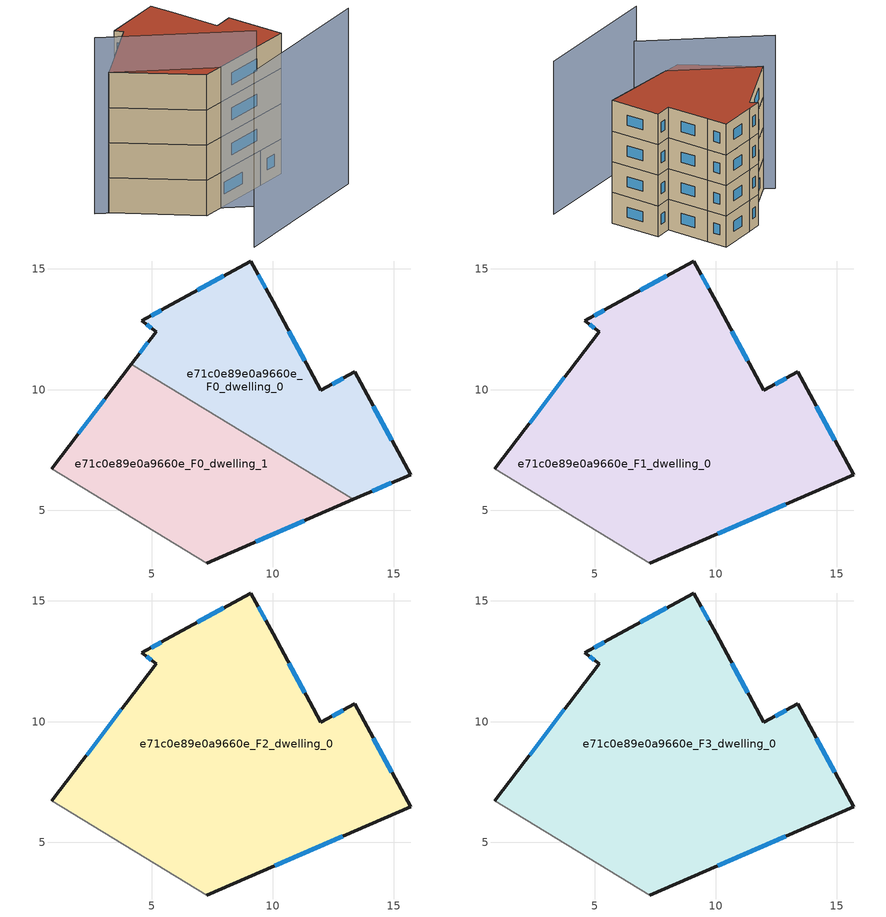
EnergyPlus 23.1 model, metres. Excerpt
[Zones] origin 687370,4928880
e71c0e89e0a9660e_F0_dwelling_0
 floor ground (EU_floor_Construction): 13.39,10.74 15.7,6.49 13.33,5.46 4.14,11.05 5.17,12.41 4.58,12.84 5.77,13.51 9.08,15.33 10.01,13.63 11.99,9.97 z0
 wall outside (EU_wall_Construction): 13.33,5.46 15.7,6.49 13.39,10.74 11.99,9.97 10.01,13.63 9.08,15.33 5.77,13.51 4.58,12.84 5.17,12.41 4.14,11.05 z0:3
 wall to e71c0e89e0a9660e_F0_dwelling_1 (EU_wall_Construction): 4.14,11.05 13.33,5.46 z0:3
 window (EU_Window_Construction): 9.7,14.2 9.39,14.76 / 11.33,11.19 10.67,12.42 / 12.92,10.48 12.46,10.23 / 14.93,7.9 14.16,9.32 / 14.12,5.8 14.91,6.14 / 4.83,11.95 4.48,11.5 / 4.78,12.7 4.97,12.55 / 5.37,13.29 4.98,13.07 / 7.98,14.72 6.87,14.12 z1:2
e71c0e89e0a9660e_F0_dwelling_1
 floor ground (EU_floor_Construction): 13.33,5.46 7.27,2.83 0.86,6.73 4.14,11.05 z0
 wall outside (EU_wall_Construction): 7.27,2.83 13.33,5.46 / 4.14,11.05 0.86,6.73 z0:3
 wall adiabatic (EU_wall_Construction): 0.86,6.73 7.27,2.83 z0:3
 window (EU_Window_Construction): 9.29,3.7 11.31,4.58 / 3.05,9.61 1.95,8.17 z1:2
e71c0e89e0a9660e_F1_dwelling_0
 floor to e71c0e89e0a9660e_F0_dwelling_0 (EU_floor_Construction): 13.39,10.74 15.7,6.49 13.33,5.46 4.14,11.05 5.17,12.41 4.58,12.84 5.77,13.51 9.08,15.33 10.01,13.63 11.99,9.97 z3
 floor to e71c0e89e0a9660e_F0_dwelling_1 (EU_floor_Construction): 13.33,5.46 7.27,2.83 0.86,6.73 4.14,11.05 z3
 wall outside (EU_wall_Construction): 7.27,2.83 15.7,6.49 13.39,10.74 11.99,9.97 10.01,13.63 9.08,15.33 5.77,13.51 4.58,12.84 5.17,12.41 0.86,6.73 z3:6
 wall adiabatic (EU_wall_Construction): 0.86,6.73 7.27,2.83 z3:6
 window (EU_Window_Construction): 9.7,14.2 9.39,14.76 / 11.33,11.19 10.67,12.42 / 12.92,10.48 12.46,10.23 / 14.93,7.9 14.16,9.32 / 10.08,4.05 12.89,5.27 / 3.73,10.51 2.3,8.62 / 4.78,12.7 4.97,12.55 / 5.37,13.29 4.98,13.07 / 7.98,14.72 6.87,14.12 z4:5
e71c0e89e0a9660e_F2_dwelling_0
 floor to e71c0e89e0a9660e_F1_dwelling_0 (EU_floor_Construction): 13.39,10.74 15.7,6.49 7.27,2.83 0.86,6.73 5.17,12.41 4.58,12.84 5.77,13.51 9.08,15.33 10.01,13.63 11.99,9.97 z6
 wall outside (EU_wall_Construction): 7.27,2.83 15.7,6.49 13.39,10.74 11.99,9.97 10.01,13.63 9.08,15.33 5.77,13.51 4.58,12.84 5.17,12.41 0.86,6.73 z6:9
 wall adiabatic (EU_wall_Construction): 0.86,6.73 7.27,2.83 z6:9
 window (EU_Window_Construction): 9.7,14.2 9.39,14.76 / 11.33,11.19 10.67,12.42 / 12.92,10.48 12.46,10.23 / 14.93,7.9 14.16,9.32 / 10.08,4.05 12.89,5.27 / 3.73,10.51 2.3,8.62 / 4.78,12.7 4.97,12.55 / 5.37,13.29 4.98,13.07 / 7.98,14.72 6.87,14.12 z7:8
e71c0e89e0a9660e_F3_dwelling_0
 floor to e71c0e89e0a9660e_F2_dwelling_0 (EU_floor_Construction): 13.39,10.74 15.7,6.49 7.27,2.83 0.86,6.73 5.17,12.41 4.58,12.84 5.77,13.51 9.08,15.33 10.01,13.63 11.99,9.97 z9
 wall outside (EU_wall_Construction): 7.27,2.83 15.7,6.49 13.39,10.74 11.99,9.97 10.01,13.63 9.08,15.33 5.77,13.51 4.58,12.84 5.17,12.41 0.86,6.73 z9:12
 wall adiabatic (EU_wall_Construction): 0.86,6.73 7.27,2.83 z9:12
 window (EU_Window_Construction): 9.7,14.2 9.39,14.76 / 11.33,11.19 10.67,12.42 / 12.92,10.48 12.46,10.23 / 14.93,7.9 14.16,9.32 / 10.08,4.05 12.89,5.27 / 3.73,10.51 2.3,8.62 / 4.78,12.7 4.97,12.55 / 5.37,13.29 4.98,13.07 / 7.98,14.72 6.87,14.12 z10:11
 roof outside (EU_roof_Construction): 15.7,6.49 13.39,10.74 11.99,9.97 10.01,13.63 9.08,15.33 5.77,13.51 4.58,12.84 5.17,12.41 0.86,6.73 7.27,2.83 z12
shading: 7.95,-3.67 19.42,2.58 / -0.14,7.13 11.38,2.44 z0:15
[Building]
EU S2 Campaign: North Axis=0; Terrain=City; Solar Distribution=FullExterior
[Site:Location]
Bologna: Latitude=44.5; Longitude=11.25; Time Zone=1; Elevation=37
[SizingPeriod:WeatherFileDays]
AnnualSizingPeriod: Begin Month=1; Begin Day of Month=1; End Month=12; End Day of Month=31; Day of Week for Start Day=Monday; Use Weather File Daylight Saving Period=No; Use Weather File Rain and Snow Indicators=No
[MATERIAL]
EU_InternalMass_Material: Roughness=MediumRough; Thickness=0.1; Conductivity=1; Density=1800; Specific Heat=900; Thermal Absorptance=0.9; Solar Absorptance=0.7; Visible Absorptance=0.7
[MATERIAL:NOMASS] Roughness=MediumRough; Thermal Absorptance=0.9; Solar Absorptance=0.7; Visible Absorptance=0.7
Name | Thermal Resistance
EU_wall_NoMass | 0.937881
EU_roof_NoMass | 0.548572
EU_floor_NoMass | 0.71348
[WINDOWMATERIAL:SIMPLEGLAZINGSYSTEM]
EU_Window_SimpleGlazing: UFactor=4.25633; Solar Heat Gain Coefficient=0.85; Visible Transmittance=0.85
[CONSTRUCTION]
EU_wall_Construction: EU_wall_NoMass
EU_roof_Construction: EU_roof_NoMass
EU_floor_Construction: EU_floor_NoMass
EU_InternalMass_Construction: EU_InternalMass_Material
EU_Window_Construction: EU_Window_SimpleGlazing
[ZONE] Type=1; Multiplier=1; Ceiling Height=autocalculate; Floor Area=autocalculate; Part of Total Floor Area=Yes
Name | Volume
e71c0e89e0a9660e_F0_dwelling_0; e71c0e89e0a9660e_F0_dwelling_1 | 147.838
e71c0e89e0a9660e_F1_dwelling_0 | 295.675
e71c0e89e0a9660e_F2_dwelling_0; e71c0e89e0a9660e_F3_dwelling_0 | 295.678
[INTERNALMASS] Construction=EU_InternalMass_Construction
Name | Zone or ZoneList | Surface Area
e71c0e89e0a9660e_F0_dwelling_0_EU_InternalMass | e71c0e89e0a9660e_F0_dwelling_0 | 49.2791
e71c0e89e0a9660e_F0_dwelling_1_EU_InternalMass | e71c0e89e0a9660e_F0_dwelling_1 | 49.2794
e71c0e89e0a9660e_F1_dwelling_0_EU_InternalMass | e71c0e89e0a9660e_F1_dwelling_0 | 98.5593
e71c0e89e0a9660e_F2_dwelling_0_EU_InternalMass | e71c0e89e0a9660e_F2_dwelling_0 | 98.5593
e71c0e89e0a9660e_F3_dwelling_0_EU_InternalMass | e71c0e89e0a9660e_F3_dwelling_0 | 98.5593
[OTHEREQUIPMENT] Fuel Type=Electricity; Design Level Calculation Method=Watts/Area; Power per Zone Floor Area=1; Fraction Latent=0; Fraction Radiant=0; Fraction Lost=0; Carbon Dioxide Generation Rate=0; EndUse Subcategory=EU_Step8_InternalGains
Name | Zone or ZoneList or Space or SpaceList | Schedule
EU_Step8_InternalGain_e71c0e89e0a9660e_F0_dwelling_0_f000 | e71c0e89e0a9660e_F0_dwelling_0 | EU_Step8_GainSchedule_e71c0e89e0a9660e_F0_dwelling_0_f000
EU_Step8_InternalGain_e71c0e89e0a9660e_F0_dwelling_1_f000 | e71c0e89e0a9660e_F0_dwelling_1 | EU_Step8_GainSchedule_e71c0e89e0a9660e_F0_dwelling_1_f000
EU_Step8_InternalGain_e71c0e89e0a9660e_F1_dwelling_0_f000 | e71c0e89e0a9660e_F1_dwelling_0 | EU_Step8_GainSchedule_e71c0e89e0a9660e_F1_dwelling_0_f000
EU_Step8_InternalGain_e71c0e89e0a9660e_F2_dwelling_0_f000 | e71c0e89e0a9660e_F2_dwelling_0 | EU_Step8_GainSchedule_e71c0e89e0a9660e_F2_dwelling_0_f000
EU_Step8_InternalGain_e71c0e89e0a9660e_F3_dwelling_0_f000 | e71c0e89e0a9660e_F3_dwelling_0 | EU_Step8_GainSchedule_e71c0e89e0a9660e_F3_dwelling_0_f000
[ZONEVENTILATION:DESIGNFLOWRATE] Schedule=EU_AlwaysOn; Design Flow Rate Calculation Method=AirChanges/Hour; Air Changes per Hour=0.687892; Ventilation Type=Natural; Fan Pressure Rise=0; Fan Total Efficiency=1; Constant Term Coefficient=1; Temperature Term Coefficient=0; Velocity Term Coefficient=0; Velocity Squared Term Coefficient=0; Minimum Indoor Temperature=-100; Maximum Indoor Temperature=100; Delta Temperature=-100; Minimum Outdoor Temperature=-100; Maximum Outdoor Temperature=100; Maximum Wind Speed=40
Name | Zone or ZoneList or Space or SpaceList
EU_ConstantAir_e71c0e89e0a9660e_F0_dwelling_0 | e71c0e89e0a9660e_F0_dwelling_0
EU_ConstantAir_e71c0e89e0a9660e_F0_dwelling_1 | e71c0e89e0a9660e_F0_dwelling_1
EU_ConstantAir_e71c0e89e0a9660e_F1_dwelling_0 | e71c0e89e0a9660e_F1_dwelling_0
EU_ConstantAir_e71c0e89e0a9660e_F2_dwelling_0 | e71c0e89e0a9660e_F2_dwelling_0
EU_ConstantAir_e71c0e89e0a9660e_F3_dwelling_0 | e71c0e89e0a9660e_F3_dwelling_0
[HVACTEMPLATE:THERMOSTAT] Constant Heating Setpoint=20; Constant Cooling Setpoint=50
EU_HeatOnly_e71c0e89e0a9660e_F0_dwelling_0; EU_HeatOnly_e71c0e89e0a9660e_F0_dwelling_1; EU_HeatOnly_e71c0e89e0a9660e_F1_dwelling_0; EU_HeatOnly_e71c0e89e0a9660e_F2_dwelling_0; EU_HeatOnly_e71c0e89e0a9660e_F3_dwelling_0
[HVACTEMPLATE:ZONE:IDEALLOADSAIRSYSTEM] System Availability Schedule=EU_AlwaysOn; Maximum Heating Supply Air Temperature=50; Minimum Cooling Supply Air Temperature=13; Maximum Heating Supply Air Humidity Ratio=0.0156; Minimum Cooling Supply Air Humidity Ratio=0.0077; Heating Limit=NoLimit; Cooling Limit=NoLimit; Heating Availability Schedule=EU_AlwaysOn; Cooling Availability Schedule=EU_CoolingOff; Dehumidification Control Type=ConstantSensibleHeatRatio; Cooling Sensible Heat Ratio=0.7; Dehumidification Setpoint=60; Humidification Control Type=None; Humidification Setpoint=30; Outdoor Air Method=None; Outdoor Air Flow Rate per Person=0.00944; Outdoor Air Flow Rate per Zone Floor Area=0; Outdoor Air Flow Rate per Zone=0; Demand Controlled Ventilation Type=None; Outdoor Air Economizer Type=NoEconomizer; Heat Recovery Type=None; Sensible Heat Recovery Effectiveness=0.7; Latent Heat Recovery Effectiveness=0.65
Name | Template Thermostat
e71c0e89e0a9660e_F0_dwelling_0 | EU_HeatOnly_e71c0e89e0a9660e_F0_dwelling_0
e71c0e89e0a9660e_F0_dwelling_1 | EU_HeatOnly_e71c0e89e0a9660e_F0_dwelling_1
e71c0e89e0a9660e_F1_dwelling_0 | EU_HeatOnly_e71c0e89e0a9660e_F1_dwelling_0
e71c0e89e0a9660e_F2_dwelling_0 | EU_HeatOnly_e71c0e89e0a9660e_F2_dwelling_0
e71c0e89e0a9660e_F3_dwelling_0 | EU_HeatOnly_e71c0e89e0a9660e_F3_dwelling_0
[SIZING:ZONE] Zone Cooling Design Supply Air Temperature Input Method=SupplyAirTemperature; Zone Cooling Design Supply Air Temperature=13; Zone Heating Design Supply Air Temperature Input Method=SupplyAirTemperature; Zone Heating Design Supply Air Temperature=50; Zone Cooling Design Supply Air Humidity Ratio=0.008; Zone Heating Design Supply Air Humidity Ratio=0.008; Cooling Design Air Flow Method=DesignDay; Cooling Design Air Flow Rate=0; Cooling Minimum Air Flow per Zone Floor Area=0.000762; Cooling Minimum Air Flow=0; Cooling Minimum Air Flow Fraction=0.2; Heating Design Air Flow Method=DesignDay; Heating Design Air Flow Rate=0; Heating Maximum Air Flow per Zone Floor Area=0.002032; Heating Maximum Air Flow=0.141576; Heating Maximum Air Flow Fraction=0.3; Account for Dedicated Outdoor Air System=No; Dedicated Outdoor Air System Control Strategy=NeutralSupplyAir; Dedicated Outdoor Air Low Setpoint Temperature for Design=autosize; Dedicated Outdoor Air High Setpoint Temperature for Design=autosize; Zone Load Sizing Method=Sensible Load Only No Latent Load; Zone Latent Cooling Design Supply Air Humidity Ratio Input Method=HumidityRatioDifference; Zone Cooling Design Supply Air Humidity Ratio Difference=0.005; Zone Latent Heating Design Supply Air Humidity Ratio Input Method=HumidityRatioDifference; Zone Humidification Design Supply Air Humidity Ratio Difference=0.005
e71c0e89e0a9660e_F0_dwelling_0; e71c0e89e0a9660e_F0_dwelling_1; e71c0e89e0a9660e_F1_dwelling_0; e71c0e89e0a9660e_F2_dwelling_0; e71c0e89e0a9660e_F3_dwelling_0
[SCHEDULE:CONSTANT]
Name | Hourly Value
EU_AlwaysOn | 1
EU_CoolingOff | 0
[SCHEDULE:FILE] Column Number=1; Rows to Skip at Top=0; Number of Hours of Data=8760; Column Separator=Comma; Interpolate to Timestep=No; Minutes per Item=60; Adjust Schedule for Daylight Savings=Yes
Name | File
EU_Step8_GainSchedule_e71c0e89e0a9660e_F0_dwelling_0_f000 | ../../schedules/e71c0e89e0a9660e/e71c0e89e0a9660e_F0_dwelling_0_f000_gain.csv
EU_Step8_GainSchedule_e71c0e89e0a9660e_F0_dwelling_1_f000 | ../../schedules/e71c0e89e0a9660e/e71c0e89e0a9660e_F0_dwelling_1_f000_gain.csv
EU_Step8_GainSchedule_e71c0e89e0a9660e_F1_dwelling_0_f000 | ../../schedules/e71c0e89e0a9660e/e71c0e89e0a9660e_F1_dwelling_0_f000_gain.csv
EU_Step8_GainSchedule_e71c0e89e0a9660e_F2_dwelling_0_f000 | ../../schedules/e71c0e89e0a9660e/e71c0e89e0a9660e_F2_dwelling_0_f000_gain.csv
EU_Step8_GainSchedule_e71c0e89e0a9660e_F3_dwelling_0_f000 | ../../schedules/e71c0e89e0a9660e/e71c0e89e0a9660e_F3_dwelling_0_f000_gain.csv
